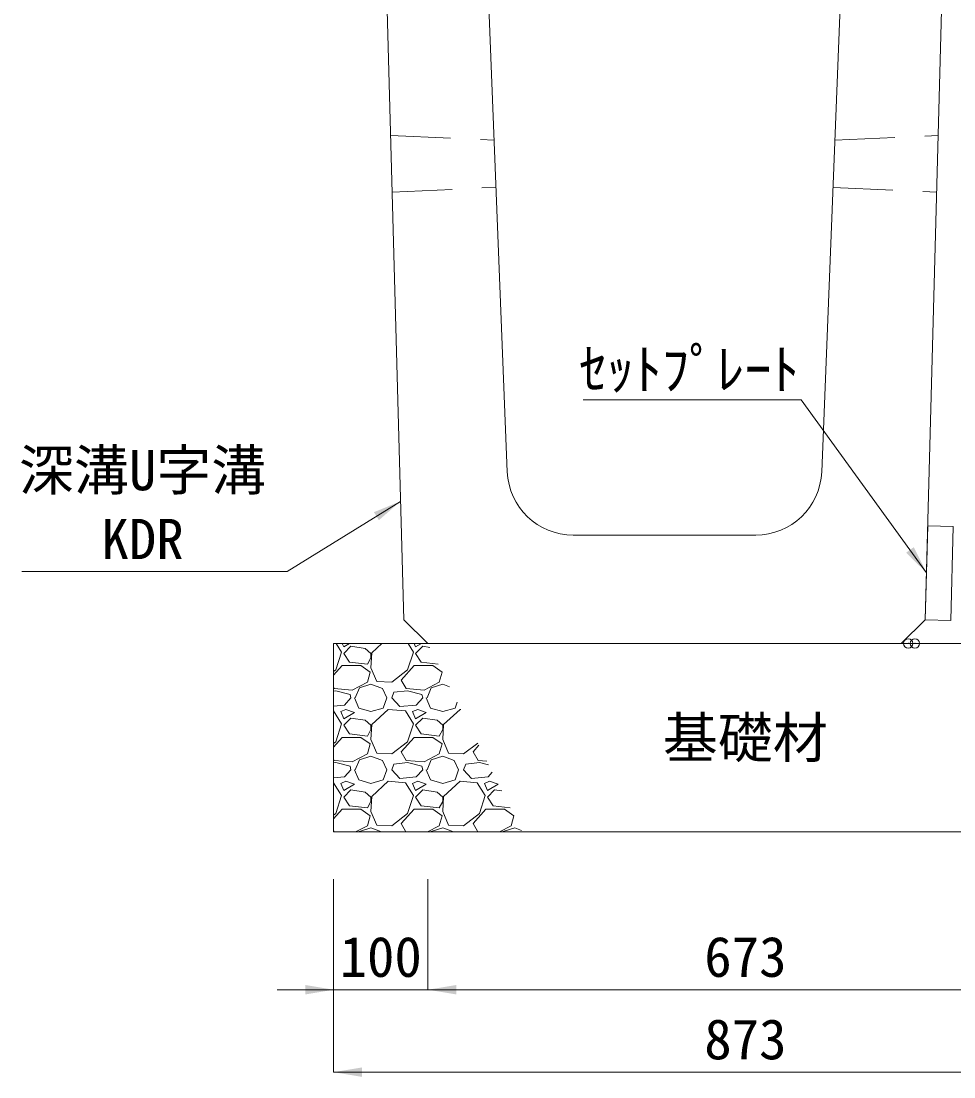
# Model space of a CAD drawing. Units: millimetres at full size. Extents: x 172874 to 217143, y 854931 to 903297.
# Drawn here: x 198195 to 199184, y 860014 to 861134 of the extents above; entities that cross this region are included whole.
import ezdxf
from ezdxf.enums import TextEntityAlignment as Align

# ---------------------------------------------------------------- set-up
doc = ezdxf.new("R2010")
doc.units = ezdxf.units.MM
doc.header["$LTSCALE"] = 20
doc.header["$PDMODE"] = 32
doc.header["$PDSIZE"] = 10
doc.linetypes.add('USER2', pattern=[4.7625, 3.175, -1.5875])
for name, color, linetype, lineweight in [('セットプレート', 3, 'Continuous', 13), ('基礎材', 7, 'Continuous', 15), ('寸法線', 7, 'Continuous', 13), ('引出線', 4, 'Continuous', 13), ('本体', 2, 'Continuous', 13), ('補助線', 8, 'Continuous', 13), ('ﾊｯﾁﾝｸﾞ', 7, 'Continuous', 5)]:
    doc.layers.add(name, color=color, linetype=linetype, lineweight=lineweight)
doc.styles.add('ＭＳ ゴシック', font='')
doc.styles.get('ＭＳ ゴシック').set_extended_font_data('MS Gothic')

# ---------------------------------------------------------------- blocks, each defined once
blk = doc.blocks.new('filled_arrow')
at = {"color": 0, "linetype": 'Continuous', "lineweight": -2}
blk.add_solid([(7.5, 1.25), (0, 0), (7.5, -1.25)], dxfattribs=at)

msp = doc.modelspace()

# ---------------------------------------------------------------- linework, layer by layer
at = {"layer": 'セットプレート'}
msp.add_lwpolyline([(199153.99, 860498.51), (199180.98, 860497.79), (199183.66, 860597.75), (199156.67, 860598.48)], close=True, dxfattribs=at)
at = {"layer": '基礎材'}
for p, q in [((198526.48, 860473.52), (199399.9, 860473.52)), ((198526.48, 860473.52), (198526.48, 860273.52)), ((198526.48, 860273.52), (199399.9, 860273.52))]:
    msp.add_line(p, q, dxfattribs=at)
at = {"layer": '寸法線'}
for p, q in [((198526.48, 860223.52), (198526.48, 860106.08)), ((198526.48, 860223.52), (198526.48, 860018.58)), ((198626.48, 860223.52), (198626.48, 860106.08)), ((198626.48, 860223.52), (198626.48, 860106.08)), ((198466.48, 860106.08), (198686.48, 860106.08)), ((198626.48, 860106.08), (199299.9, 860106.08)), ((199399.9, 860018.58), (198526.48, 860018.58))]:
    msp.add_line(p, q, dxfattribs=at)
at = {"layer": '引出線'}
for points in [[(199155.33, 860548.49), (199022.47, 860731.98), (198791.11, 860731.98)], [(198597.44, 860624.34), (198477.23, 860550.05), (198195.71, 860550.05)]]:
    msp.add_lwpolyline(points, dxfattribs=at)
at = {"layer": '本体'}
for p, q in [((198677.4, 861488.52), (198710.71, 860655.72)), ((199077.4, 861488.52), (199044.09, 860655.72)), ((198579.9, 861278.52), (198600.81, 860498.51)), ((199174.9, 861278.52), (199153.99, 860498.51)), ((198780.66, 860588.52), (198974.14, 860588.52)), ((198600.81, 860498.51), (198626.48, 860473.52)), ((199128.32, 860473.52), (199153.99, 860498.51)), ((198626.48, 860473.52), (199128.32, 860473.52))]:
    msp.add_line(p, q, dxfattribs=at)
at = {"layer": '本体', "linetype": 'USER2'}
for p, q in [((198587.03, 861012.52), (198696.64, 861007.52)), ((199058.16, 861007.52), (199167.77, 861012.52)), ((198588.64, 860952.52), (198698.64, 860957.52)), ((199056.16, 860957.52), (199166.16, 860952.52))]:
    msp.add_line(p, q, dxfattribs=at)
at = {"layer": '本体'}
for centre, start, end in [((198780.66, 860658.52), 182.29061, 270), ((198974.14, 860658.52), 270, 357.70939)]:
    msp.add_arc(centre, 70, start, end, dxfattribs=at)
at = {"layer": '補助線'}
for p in [(199135.9, 860473.52), (199142.9, 860473.52), (199142.9, 860473.52)]:
    msp.add_point(p, dxfattribs=at)
at = {"layer": 'ﾊｯﾁﾝｸﾞ'}
for p, q in [((198534.88, 860464.44), (198529.33, 860473.52)), ((198535.67, 860473.52), (198537.17, 860469.77)), ((198537.17, 860469.77), (198543.41, 860473.52)), ((198544.79, 860470.54), (198537.17, 860462.92)), ((198560.03, 860468.25), (198544.79, 860470.54)), ((198577.67, 860473.52), (198566.89, 860463.68)), ((198611.08, 860464.44), (198605.53, 860473.52)), ((198611.87, 860473.52), (198613.37, 860469.77)), ((198613.37, 860469.77), (198619.61, 860473.52)), ((198620.99, 860470.54), (198613.37, 860462.92)), ((198628.54, 860469.4), (198620.99, 860470.54)), ((198528.79, 860445.39), (198534.88, 860464.44)), ((198537.17, 860462.92), (198543.26, 860453.77)), ((198566.12, 860462.92), (198560.03, 860468.25)), ((198562.31, 860451.49), (198566.12, 860458.34)), ((198566.89, 860463.68), (198566.12, 860447.68)), ((198566.12, 860458.34), (198566.12, 860462.92)), ((198604.99, 860445.39), (198611.08, 860464.44)), ((198613.37, 860462.92), (198619.46, 860453.77)), ((198526.48, 860439.78), (198535.64, 860449.96)), ((198535.64, 860449.96), (198555.46, 860449.96)), ((198543.26, 860453.77), (198562.31, 860451.49)), ((198555.46, 860449.96), (198565.36, 860443.1)), ((198566.12, 860447.68), (198572.22, 860433.2)), ((198598.13, 860434.72), (198611.84, 860449.96)), ((198611.84, 860449.96), (198631.66, 860449.96)), ((198619.46, 860453.77), (198637.44, 860451.62)), ((198631.66, 860449.96), (198641.56, 860443.1)), ((198526.48, 860443.61), (198528.79, 860445.39)), ((198565.36, 860443.1), (198562.31, 860432.44)), ((198588.22, 860432.44), (198604.99, 860445.39)), ((198641.56, 860443.1), (198638.51, 860432.44)), ((198527.26, 860425.58), (198526.48, 860426.91)), ((198546.31, 860424.05), (198527.26, 860425.58)), ((198562.31, 860432.44), (198546.31, 860424.05)), ((198549.36, 860415.67), (198553.93, 860426.34)), ((198553.93, 860426.34), (198566.12, 860430.15)), ((198566.12, 860430.15), (198578.32, 860425.58)), ((198572.22, 860433.2), (198588.22, 860432.44)), ((198578.32, 860425.58), (198582.89, 860415.67)), ((198603.46, 860425.58), (198598.13, 860434.72)), ((198622.51, 860424.05), (198603.46, 860425.58)), ((198638.51, 860432.44), (198622.51, 860424.05)), ((198625.56, 860415.67), (198630.13, 860426.34)), ((198630.13, 860426.34), (198642.32, 860430.15)), ((198642.32, 860430.15), (198649.52, 860427.45)), ((198528.79, 860423.29), (198526.48, 860423.05)), ((198544.03, 860419.48), (198528.79, 860423.29)), ((198544.79, 860415.67), (198537.93, 860408.05)), ((198544.79, 860415.67), (198544.03, 860419.48)), ((198548.6, 860415.67), (198553.17, 860405)), ((198579.08, 860405), (198582.89, 860415.67)), ((198588.22, 860415.67), (198590.51, 860421.77)), ((198596.6, 860406.53), (198588.22, 860415.67)), ((198604.99, 860423.29), (198590.51, 860421.77)), ((198620.23, 860419.48), (198604.99, 860423.29)), ((198620.99, 860415.67), (198614.13, 860408.05)), ((198620.99, 860415.67), (198620.23, 860419.48)), ((198624.8, 860415.67), (198629.37, 860405)), ((198537.93, 860408.05), (198526.48, 860407.06)), ((198526.5, 860401.96), (198526.48, 860401.96)), ((198534.88, 860388.24), (198526.5, 860401.96)), ((198539.45, 860403.48), (198534.12, 860401.19)), ((198548.6, 860400.43), (198539.45, 860403.48)), ((198553.17, 860405), (198566.12, 860401.19)), ((198566.12, 860401.19), (198579.08, 860405)), ((198584.41, 860403.48), (198566.89, 860387.48)), ((198602.7, 860401.96), (198584.41, 860403.48)), ((198614.13, 860408.05), (198596.6, 860406.53)), ((198611.08, 860388.24), (198602.7, 860401.96)), ((198615.65, 860403.48), (198610.32, 860401.19)), ((198624.8, 860400.43), (198615.65, 860403.48)), ((198629.37, 860405), (198642.32, 860401.19)), ((198642.32, 860401.19), (198655.28, 860405)), ((198660.61, 860403.48), (198643.09, 860387.48)), ((198655.28, 860405), (198657.55, 860411.38)), ((198661.54, 860403.4), (198660.61, 860403.48)), ((198534.12, 860401.19), (198537.17, 860393.57)), ((198537.17, 860393.57), (198548.6, 860400.43)), ((198544.79, 860394.34), (198537.17, 860386.72)), ((198560.03, 860392.05), (198544.79, 860394.34)), ((198566.12, 860386.72), (198560.03, 860392.05)), ((198610.32, 860401.19), (198613.37, 860393.57)), ((198613.37, 860393.57), (198624.8, 860400.43)), ((198620.99, 860394.34), (198613.37, 860386.72)), ((198636.23, 860392.05), (198620.99, 860394.34)), ((198642.32, 860386.72), (198636.23, 860392.05)), ((198528.79, 860369.19), (198534.88, 860388.24)), ((198537.17, 860386.72), (198543.26, 860377.57)), ((198562.31, 860375.29), (198566.12, 860382.14)), ((198566.89, 860387.48), (198566.12, 860371.48)), ((198566.12, 860382.14), (198566.12, 860386.72)), ((198604.99, 860369.19), (198611.08, 860388.24)), ((198613.37, 860386.72), (198619.46, 860377.57)), ((198638.51, 860375.29), (198642.32, 860382.14)), ((198643.09, 860387.48), (198642.32, 860371.48)), ((198642.32, 860382.14), (198642.32, 860386.72)), ((198526.48, 860363.58), (198535.64, 860373.76)), ((198526.48, 860367.41), (198528.79, 860369.19)), ((198535.64, 860373.76), (198555.46, 860373.76)), ((198543.26, 860377.57), (198562.31, 860375.29)), ((198555.46, 860373.76), (198565.36, 860366.9)), ((198566.12, 860371.48), (198572.22, 860357)), ((198588.22, 860356.24), (198604.99, 860369.19)), ((198598.13, 860358.52), (198611.84, 860373.76)), ((198611.84, 860373.76), (198631.66, 860373.76)), ((198619.46, 860377.57), (198638.51, 860375.29)), ((198631.66, 860373.76), (198641.56, 860366.9)), ((198642.32, 860371.48), (198648.42, 860357)), ((198565.36, 860366.9), (198562.31, 860356.24)), ((198572.22, 860357), (198588.22, 860356.24)), ((198603.46, 860349.38), (198598.13, 860358.52)), ((198641.56, 860366.9), (198638.51, 860356.24)), ((198648.42, 860357), (198664.42, 860356.24)), ((198664.42, 860356.24), (198679.36, 860367.78)), ((198674.33, 860358.52), (198680.53, 860365.42)), ((198679.66, 860349.38), (198674.33, 860358.52)), ((198527.26, 860349.38), (198526.48, 860350.71)), ((198528.79, 860347.09), (198526.48, 860346.85)), ((198546.31, 860347.85), (198527.26, 860349.38)), ((198544.03, 860343.28), (198528.79, 860347.09)), ((198562.31, 860356.24), (198546.31, 860347.85)), ((198549.36, 860339.47), (198553.93, 860350.14)), ((198553.93, 860350.14), (198566.12, 860353.95)), ((198566.12, 860353.95), (198578.32, 860349.38)), ((198578.32, 860349.38), (198582.89, 860339.47)), ((198604.99, 860347.09), (198590.51, 860345.57)), ((198622.51, 860347.85), (198603.46, 860349.38)), ((198620.23, 860343.28), (198604.99, 860347.09)), ((198638.51, 860356.24), (198622.51, 860347.85)), ((198625.56, 860339.47), (198630.13, 860350.14)), ((198630.13, 860350.14), (198642.32, 860353.95)), ((198642.32, 860353.95), (198654.52, 860349.38)), ((198654.52, 860349.38), (198659.09, 860339.47)), ((198681.19, 860347.09), (198666.71, 860345.57)), ((198688.93, 860348.64), (198679.66, 860349.38)), ((198690.91, 860344.66), (198681.19, 860347.09)), ((198544.79, 860339.47), (198537.93, 860331.85)), ((198544.79, 860339.47), (198544.03, 860343.28)), ((198548.6, 860339.47), (198553.17, 860328.8)), ((198579.08, 860328.8), (198582.89, 860339.47)), ((198588.22, 860339.47), (198590.51, 860345.57)), ((198596.6, 860330.33), (198588.22, 860339.47)), ((198620.99, 860339.47), (198614.13, 860331.85)), ((198620.99, 860339.47), (198620.23, 860343.28)), ((198624.8, 860339.47), (198629.37, 860328.8)), ((198655.28, 860328.8), (198659.09, 860339.47)), ((198664.42, 860339.47), (198666.71, 860345.57)), ((198672.8, 860330.33), (198664.42, 860339.47)), ((198694.82, 860336.84), (198690.33, 860331.85)), ((198537.93, 860331.85), (198526.48, 860330.86)), ((198526.5, 860325.76), (198526.48, 860325.76)), ((198534.88, 860312.04), (198526.5, 860325.76)), ((198539.45, 860327.28), (198534.12, 860324.99)), ((198534.12, 860324.99), (198537.17, 860317.37)), ((198537.17, 860317.37), (198548.6, 860324.23)), ((198548.6, 860324.23), (198539.45, 860327.28)), ((198553.17, 860328.8), (198566.12, 860324.99)), ((198566.12, 860324.99), (198579.08, 860328.8)), ((198584.41, 860327.28), (198566.89, 860311.28)), ((198602.7, 860325.76), (198584.41, 860327.28)), ((198614.13, 860331.85), (198596.6, 860330.33)), ((198611.08, 860312.04), (198602.7, 860325.76)), ((198615.65, 860327.28), (198610.32, 860324.99)), ((198610.32, 860324.99), (198613.37, 860317.37)), ((198613.37, 860317.37), (198624.8, 860324.23)), ((198624.8, 860324.23), (198615.65, 860327.28)), ((198629.37, 860328.8), (198642.32, 860324.99)), ((198642.32, 860324.99), (198655.28, 860328.8)), ((198660.61, 860327.28), (198643.09, 860311.28)), ((198678.9, 860325.76), (198660.61, 860327.28)), ((198690.33, 860331.85), (198672.8, 860330.33)), ((198687.28, 860312.04), (198678.9, 860325.76)), ((198691.85, 860327.28), (198686.52, 860324.99)), ((198686.52, 860324.99), (198689.57, 860317.37)), ((198689.57, 860317.37), (198701, 860324.23)), ((198701, 860324.23), (198691.85, 860327.28)), ((198544.79, 860318.14), (198537.17, 860310.52)), ((198560.03, 860315.85), (198544.79, 860318.14)), ((198566.12, 860310.52), (198560.03, 860315.85)), ((198620.99, 860318.14), (198613.37, 860310.52)), ((198636.23, 860315.85), (198620.99, 860318.14)), ((198642.32, 860310.52), (198636.23, 860315.85)), ((198697.19, 860318.14), (198689.57, 860310.52)), ((198704.74, 860317), (198697.19, 860318.14)), ((198528.79, 860292.99), (198534.88, 860312.04)), ((198537.17, 860310.52), (198543.26, 860301.37)), ((198543.26, 860301.37), (198562.31, 860299.09)), ((198562.31, 860299.09), (198566.12, 860305.94)), ((198566.89, 860311.28), (198566.12, 860295.28)), ((198566.12, 860305.94), (198566.12, 860310.52)), ((198604.99, 860292.99), (198611.08, 860312.04)), ((198613.37, 860310.52), (198619.46, 860301.37)), ((198619.46, 860301.37), (198638.51, 860299.09)), ((198638.51, 860299.09), (198642.32, 860305.94)), ((198643.09, 860311.28), (198642.32, 860295.28)), ((198642.32, 860305.94), (198642.32, 860310.52)), ((198681.19, 860292.99), (198687.28, 860312.04)), ((198689.57, 860310.52), (198695.66, 860301.37)), ((198695.66, 860301.37), (198713.64, 860299.22)), ((198526.48, 860287.38), (198535.64, 860297.56)), ((198526.48, 860291.21), (198528.79, 860292.99)), ((198535.64, 860297.56), (198555.46, 860297.56)), ((198555.46, 860297.56), (198565.36, 860290.7)), ((198565.36, 860290.7), (198562.31, 860280.04)), ((198566.12, 860295.28), (198572.22, 860280.8)), ((198588.22, 860280.04), (198604.99, 860292.99)), ((198598.13, 860282.32), (198611.84, 860297.56)), ((198611.84, 860297.56), (198631.66, 860297.56)), ((198631.66, 860297.56), (198641.56, 860290.7)), ((198641.56, 860290.7), (198638.51, 860280.04)), ((198642.32, 860295.28), (198648.42, 860280.8)), ((198664.42, 860280.04), (198681.19, 860292.99)), ((198674.33, 860282.32), (198688.04, 860297.56)), ((198688.04, 860297.56), (198707.86, 860297.56)), ((198707.86, 860297.56), (198717.76, 860290.7)), ((198717.76, 860290.7), (198714.71, 860280.04)), ((198562.31, 860280.04), (198549.87, 860273.52)), ((198572.22, 860280.8), (198588.22, 860280.04)), ((198603.26, 860273.52), (198598.13, 860282.32)), ((198638.51, 860280.04), (198626.07, 860273.52)), ((198648.42, 860280.8), (198664.42, 860280.04)), ((198679.46, 860273.52), (198674.33, 860282.32)), ((198714.71, 860280.04), (198702.27, 860273.52)), ((198527.06, 860273.52), (198526.48, 860274.51)), ((198553.75, 860273.52), (198553.93, 860273.94)), ((198553.93, 860273.94), (198566.12, 860277.75)), ((198566.12, 860277.75), (198577.4, 860273.52)), ((198629.95, 860273.52), (198630.13, 860273.94)), ((198630.13, 860273.94), (198642.32, 860277.75)), ((198642.32, 860277.75), (198653.6, 860273.52)), ((198706.15, 860273.52), (198706.33, 860273.94)), ((198706.33, 860273.94), (198718.52, 860277.75)), ((198718.52, 860277.75), (198725.72, 860275.05))]:
    msp.add_line(p, q, dxfattribs=at)

# ---------------------------------------------------------------- block references
at = {"layer": '寸法線', "xscale": 4, "yscale": 4, "rotation": 180}
msp.add_blockref('filled_arrow', (198526.48, 860106.08), dxfattribs=at)
at = {"layer": '寸法線', "xscale": 4, "yscale": 4}
for p in [(198626.48, 860106.08), (198626.48, 860106.08), (198526.48, 860018.58)]:
    msp.add_blockref('filled_arrow', p, dxfattribs=at)
at = {"layer": '引出線', "xscale": 4, "yscale": 4}
for p, rotation in [((198597.44, 860624.34), 211.7), ((199155.33, 860548.49), 125.9)]:
    msp.add_blockref('filled_arrow', p, dxfattribs=dict(at, rotation=rotation))

# ---------------------------------------------------------------- texts
at = {"layer": '寸法線', "style": 'ＭＳ ゴシック'}
for s, p in [('基礎材', (198963.19, 860373.52)), ('100', (198576.48, 860141.08)), ('673', (198963.19, 860141.08)), ('873', (198963.19, 860053.58))]:
    msp.add_text(s, height=42.72, dxfattribs=at).set_placement(p, align=Align.MIDDLE_CENTER)
at = {"layer": '引出線', "style": 'ＭＳ ゴシック'}
msp.add_text('ｾｯﾄﾌﾟﾚｰﾄ', height=42.72, dxfattribs=at).set_placement((199020.22, 860785.98), align=Align.TOP_RIGHT)
for s, p in [('深溝U字溝', (198192.85, 860623.29)), ('KDR', (198280.26, 860550.17))]:
    msp.add_text(s, height=42.72, dxfattribs=at).set_placement(p, align=Align.BOTTOM_LEFT)

doc.saveas('drawing.dxf')
